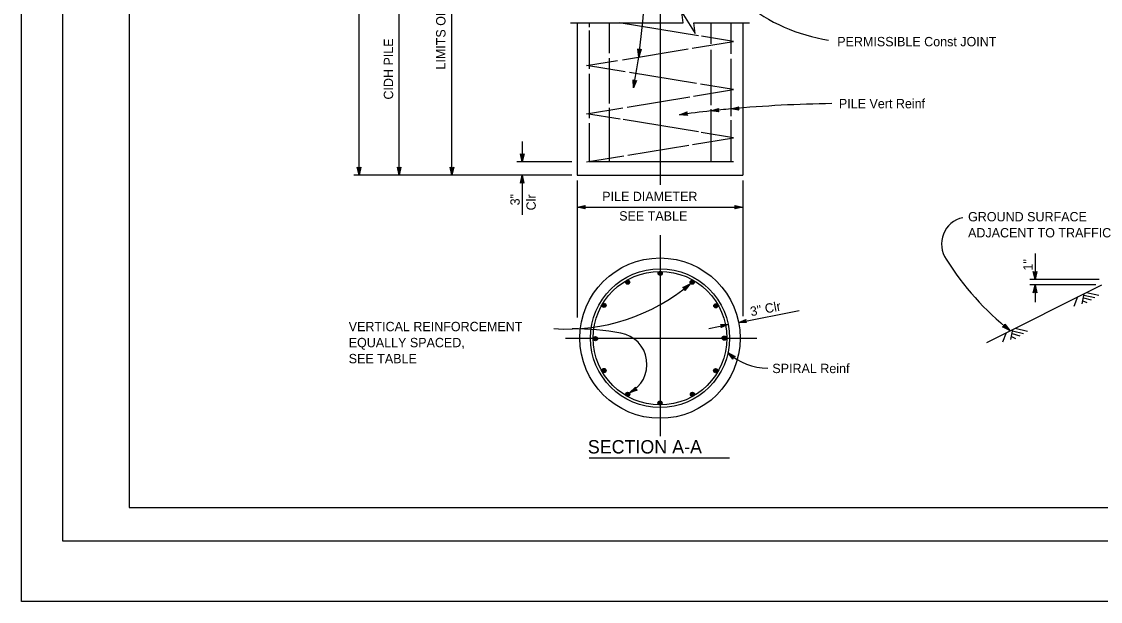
# Model space of a CAD drawing. Extents: x -894 to 866, y -476 to 714.
# Drawn here: x -894 to -87, y -476 to -42 of the extents above; entities that cross this region are included whole.
import ezdxf

# ---------------------------------------------------------------- set-up
doc = ezdxf.new("R2010")
doc.units = 0
for name, color, linetype in [('10 Sheet Format', 7, 'Continuous'), ('56 Stage 3 Anno', 7, 'Continuous'), ('57 Undefined', 7, 'Continuous'), ('59 Sndwall Anno', 7, 'Continuous'), ('60 Nongeo Data', 7, 'Continuous')]:
    doc.layers.add(name, color=color, linetype=linetype)

msp = doc.modelspace()

# ---------------------------------------------------------------- linework, layer by layer
at = {"layer": '10 Sheet Format'}
for p, q in [((-863.46, 668.96), (-863.46, -431.04)), ((-813.45, 643.96), (-813.45, -406.04)), ((-813.45, -406.04), (811.55, -406.04)), ((-863.46, -431.04), (836.55, -431.04))]:
    msp.add_line(p, q, dxfattribs=at)
for points in [[(-894.04, 713.56), (865.96, 713.56), (865.96, -476.44), (-894.04, -476.44)], [(-863.46, -431.04), (836.55, -431.04), (836.55, 668.96), (-863.46, 668.96)]]:
    msp.add_lwpolyline(points, close=True, dxfattribs=at)
at = {"layer": '56 Stage 3 Anno'}
for p, q in [((-416.29, 401.57), (-416.29, -164.59)), ((-641.53, -157.4), (-641.53, -32.8)), ((-611.53, -157.4), (-611.53, -33.5)), ((-572.03, -157.4), (-572.03, -34.43)), ((-432.27, -69.02), (-432.97, -62.91)), ((-432.97, -62.91), (-432.97, -62.91)), ((-432.97, -62.91), (-431.73, -63.85)), ((-432.13, -67.63), (-432.64, -63.18)), ((-431.98, -66.27), (-432.31, -63.4)), ((-430.32, -63.19), (-432.27, -69.02)), ((-430.69, -63.37), (-432.13, -67.65)), ((-431.08, -63.56), (-431.98, -66.27)), ((-431.84, -64.9), (-431.98, -63.67)), ((-431.44, -63.7), (-431.84, -64.9)), ((-431.73, -63.85), (-430.32, -63.19)), ((-430.32, -63.19), (-430.32, -63.19)), ((-432.27, -69.02), (-432.27, -69.02)), ((-436.15, -92.15), (-436.47, -86.01)), ((-436.47, -86.01), (-436.47, -86.01)), ((-436.47, -86.01), (-435.29, -87.02)), ((-436.15, -92.15), (-436.47, -86.01)), ((-436.47, -86.01), (-436.47, -86.01)), ((-436.47, -86.01), (-435.29, -87.02)), ((-435.93, -90.78), (-436.16, -86.3)), ((-435.93, -90.78), (-436.16, -86.3)), ((-433.84, -86.45), (-436.15, -92.15)), ((-433.84, -86.45), (-436.15, -92.15)), ((-434.22, -86.61), (-435.92, -90.79)), ((-434.22, -86.61), (-435.92, -90.79)), ((-435.69, -89.42), (-435.84, -86.53)), ((-435.69, -89.42), (-435.84, -86.53)), ((-434.62, -86.78), (-435.69, -89.42)), ((-434.62, -86.78), (-435.69, -89.42)), ((-435.46, -88.06), (-435.53, -86.82)), ((-435.46, -88.06), (-435.53, -86.82)), ((-434.99, -86.89), (-435.46, -88.06)), ((-434.99, -86.89), (-435.46, -88.06)), ((-435.29, -87.02), (-433.84, -86.45)), ((-435.29, -87.02), (-433.84, -86.45)), ((-433.84, -86.45), (-433.84, -86.45)), ((-433.84, -86.45), (-433.84, -86.45)), ((-436.15, -92.15), (-436.15, -92.15)), ((-436.15, -92.15), (-436.15, -92.15)), ((-401.79, -112.17), (-395.99, -110.13)), ((-401.79, -112.17), (-395.99, -110.13)), ((-395.67, -112.78), (-401.79, -112.17)), ((-401.79, -112.17), (-401.79, -112.17)), ((-395.67, -112.78), (-401.79, -112.17)), ((-401.79, -112.17), (-401.79, -112.17)), ((-395.93, -112.45), (-400.42, -112)), ((-395.93, -112.45), (-400.42, -112)), ((-400.41, -112), (-396.18, -110.51)), ((-400.41, -112), (-396.18, -110.51)), ((-399.04, -111.84), (-396.31, -110.88)), ((-399.04, -111.84), (-396.31, -110.88)), ((-396.2, -112.12), (-399.04, -111.84)), ((-396.2, -112.12), (-399.04, -111.84)), ((-397.67, -111.67), (-396.5, -111.26)), ((-397.67, -111.67), (-396.5, -111.26)), ((-396.42, -111.8), (-397.67, -111.67)), ((-396.42, -111.8), (-397.67, -111.67)), ((-395.99, -110.13), (-396.62, -111.54)), ((-395.99, -110.13), (-396.62, -111.54)), ((-396.62, -111.54), (-395.67, -112.78)), ((-396.62, -111.54), (-395.67, -112.78)), ((-395.99, -110.13), (-395.99, -110.13)), ((-395.99, -110.13), (-395.99, -110.13)), ((-395.67, -112.78), (-395.67, -112.78)), ((-395.67, -112.78), (-395.67, -112.78)), ((-378.29, -109.34), (-372.45, -107.42)), ((-372.19, -110.08), (-378.29, -109.34)), ((-378.29, -109.34), (-378.29, -109.34)), ((-372.44, -109.75), (-376.92, -109.2)), ((-376.91, -109.2), (-372.65, -107.8)), ((-375.54, -109.07), (-372.79, -108.17)), ((-372.71, -109.41), (-375.54, -109.07)), ((-374.17, -108.93), (-372.99, -108.55)), ((-372.92, -109.08), (-374.17, -108.93)), ((-372.45, -107.42), (-373.12, -108.82)), ((-373.12, -108.82), (-372.19, -110.08)), ((-372.45, -107.42), (-372.45, -107.42)), ((-372.19, -110.08), (-372.19, -110.08)), ((-363.29, -107.84), (-357.37, -106.2)), ((-357.23, -108.87), (-363.29, -107.84)), ((-363.29, -107.84), (-363.29, -107.84)), ((-357.46, -108.52), (-361.91, -107.77)), ((-361.9, -107.77), (-357.58, -106.57)), ((-360.53, -107.7), (-357.74, -106.93)), ((-357.72, -108.18), (-360.53, -107.7)), ((-359.15, -107.63), (-357.96, -107.3)), ((-357.91, -107.84), (-359.15, -107.63)), ((-357.37, -106.2), (-358.1, -107.57)), ((-358.1, -107.57), (-357.23, -108.87)), ((-357.37, -106.2), (-357.37, -106.2)), ((-357.23, -108.87), (-357.23, -108.87)), ((-519.41, -132.34), (-519.41, -147.4)), ((-519.41, -147.4), (-520.74, -141.4)), ((-520.74, -141.4), (-520.74, -141.4)), ((-520.74, -141.4), (-519.41, -142.2)), ((-519.41, -146.01), (-520.38, -141.64)), ((-519.41, -144.64), (-520.03, -141.81)), ((-519.4, -143.26), (-519.67, -142.05)), ((-519.41, -142.2), (-518.07, -141.4)), ((-518.07, -141.4), (-519.41, -147.4)), ((-518.42, -141.62), (-519.41, -146.02)), ((-518.78, -141.85), (-519.41, -144.64)), ((-519.13, -142.03), (-519.4, -143.26)), ((-518.07, -141.4), (-518.07, -141.4)), ((-641.53, -157.4), (-642.86, -151.4)), ((-642.86, -151.4), (-642.86, -151.4)), ((-642.86, -151.4), (-641.53, -152.2)), ((-641.53, -157.4), (-642.86, -151.4)), ((-642.86, -151.4), (-642.86, -151.4)), ((-642.86, -151.4), (-641.53, -152.2)), ((-641.54, -156.01), (-642.5, -151.64)), ((-641.54, -156.01), (-642.5, -151.64)), ((-641.53, -154.64), (-642.16, -151.81)), ((-641.53, -154.64), (-642.16, -151.81)), ((-641.53, -153.26), (-641.8, -152.05)), ((-641.53, -153.26), (-641.8, -152.05)), ((-641.53, -152.2), (-640.19, -151.4)), ((-640.19, -151.4), (-641.53, -157.4)), ((-641.53, -152.2), (-640.19, -151.4)), ((-640.19, -151.4), (-641.53, -157.4)), ((-640.55, -151.62), (-641.53, -156.02)), ((-640.55, -151.62), (-641.53, -156.02)), ((-640.91, -151.85), (-641.53, -154.64)), ((-640.91, -151.85), (-641.53, -154.64)), ((-641.26, -152.03), (-641.53, -153.26)), ((-641.26, -152.03), (-641.53, -153.26)), ((-640.19, -151.4), (-640.19, -151.4)), ((-640.19, -151.4), (-640.19, -151.4)), ((-611.53, -157.4), (-612.86, -151.4)), ((-612.86, -151.4), (-612.86, -151.4)), ((-612.86, -151.4), (-611.53, -152.2)), ((-611.53, -157.4), (-612.86, -151.4)), ((-612.86, -151.4), (-612.86, -151.4)), ((-612.86, -151.4), (-611.53, -152.2)), ((-611.54, -156.01), (-612.5, -151.64)), ((-611.54, -156.01), (-612.5, -151.64)), ((-611.53, -154.64), (-612.16, -151.81)), ((-611.53, -154.64), (-612.16, -151.81)), ((-611.53, -153.26), (-611.8, -152.05)), ((-611.53, -153.26), (-611.8, -152.05)), ((-611.53, -152.2), (-610.19, -151.4)), ((-610.19, -151.4), (-611.53, -157.4)), ((-611.53, -152.2), (-610.19, -151.4)), ((-610.19, -151.4), (-611.53, -157.4)), ((-610.55, -151.62), (-611.53, -156.02)), ((-610.55, -151.62), (-611.53, -156.02)), ((-610.91, -151.85), (-611.53, -154.64)), ((-610.91, -151.85), (-611.53, -154.64)), ((-611.26, -152.03), (-611.53, -153.26)), ((-611.26, -152.03), (-611.53, -153.26)), ((-610.19, -151.4), (-610.19, -151.4)), ((-610.19, -151.4), (-610.19, -151.4)), ((-572.03, -157.4), (-573.36, -151.4)), ((-573.36, -151.4), (-573.36, -151.4)), ((-573.36, -151.4), (-572.03, -152.2)), ((-572.03, -157.4), (-573.36, -151.4)), ((-573.36, -151.4), (-573.36, -151.4)), ((-573.36, -151.4), (-572.03, -152.2)), ((-572.04, -156.01), (-573, -151.64)), ((-572.04, -156.01), (-573, -151.64)), ((-572.03, -154.64), (-572.66, -151.81)), ((-572.03, -154.64), (-572.66, -151.81)), ((-572.03, -153.26), (-572.3, -152.05)), ((-572.03, -153.26), (-572.3, -152.05)), ((-572.03, -152.2), (-570.69, -151.4)), ((-570.69, -151.4), (-572.03, -157.4)), ((-572.03, -152.2), (-570.69, -151.4)), ((-570.69, -151.4), (-572.03, -157.4)), ((-571.05, -151.62), (-572.03, -156.02)), ((-571.05, -151.62), (-572.03, -156.02)), ((-571.41, -151.85), (-572.03, -154.64)), ((-571.41, -151.85), (-572.03, -154.64)), ((-571.76, -152.03), (-572.03, -153.26)), ((-571.76, -152.03), (-572.03, -153.26)), ((-570.69, -151.4), (-570.69, -151.4)), ((-570.69, -151.4), (-570.69, -151.4)), ((-482.29, -147.4), (-523.41, -147.4)), ((-519.41, -147.4), (-519.41, -147.4)), ((-482.29, -157.4), (-645.53, -157.4)), ((-641.53, -157.4), (-641.53, -157.4)), ((-641.53, -157.4), (-641.53, -157.4)), ((-611.53, -157.4), (-611.53, -157.4)), ((-611.53, -157.4), (-611.53, -157.4)), ((-572.03, -157.4), (-572.03, -157.4)), ((-572.03, -157.4), (-572.03, -157.4)), ((-520.75, -163.4), (-519.41, -157.4)), ((-520.39, -163.19), (-519.41, -158.78)), ((-520.03, -162.95), (-519.41, -160.17)), ((-519.41, -157.4), (-519.41, -157.4)), ((-519.41, -157.4), (-518.08, -163.4)), ((-519.41, -157.4), (-519.41, -187.18)), ((-519.41, -160.17), (-518.78, -162.99)), ((-519.4, -158.79), (-518.44, -163.17)), ((-478.29, -161.4), (-478.29, -263.85)), ((-354.29, -161.4), (-354.29, -263.07)), ((-519.41, -162.6), (-520.75, -163.4)), ((-520.75, -163.4), (-520.75, -163.4)), ((-519.69, -162.78), (-519.41, -161.55)), ((-519.41, -161.55), (-519.14, -162.76)), ((-518.08, -163.4), (-519.41, -162.6)), ((-518.08, -163.4), (-518.08, -163.4)), ((-478.29, -181.4), (-472.29, -180.07)), ((-478.29, -181.4), (-354.29, -181.4)), ((-472.29, -182.74), (-478.29, -181.4)), ((-478.29, -181.4), (-478.29, -181.4)), ((-472.51, -182.39), (-476.91, -181.4)), ((-476.9, -181.4), (-472.52, -180.43)), ((-475.53, -181.41), (-472.7, -180.78)), ((-472.74, -182.03), (-475.53, -181.41)), ((-474.15, -181.41), (-472.94, -181.14)), ((-472.92, -181.68), (-474.15, -181.41)), ((-472.29, -180.07), (-473.09, -181.4)), ((-473.09, -181.4), (-472.29, -182.74)), ((-472.29, -180.07), (-472.29, -180.07)), ((-472.29, -182.74), (-472.29, -182.74)), ((-359.49, -181.4), (-360.29, -180.06)), ((-360.29, -180.06), (-360.29, -180.06)), ((-360.29, -180.06), (-354.29, -181.4)), ((-354.29, -181.4), (-360.29, -182.73)), ((-360.29, -182.73), (-359.49, -181.4)), ((-360.29, -182.73), (-360.29, -182.73)), ((-360.07, -180.42), (-355.67, -181.4)), ((-355.68, -181.41), (-360.06, -182.37)), ((-357.05, -181.4), (-359.88, -182.03)), ((-359.84, -180.78), (-357.05, -181.4)), ((-359.66, -181.12), (-358.43, -181.4)), ((-358.43, -181.4), (-359.64, -181.67)), ((-354.29, -181.4), (-354.29, -181.4)), ((-135.65, -216.01), (-135.65, -235.55)), ((-135.65, -235.55), (-136.98, -229.55)), ((-136.98, -229.55), (-136.98, -229.55)), ((-136.98, -229.55), (-135.65, -230.35)), ((-135.65, -234.16), (-136.62, -229.79)), ((-135.65, -232.79), (-136.28, -229.97)), ((-135.65, -231.41), (-135.92, -230.2)), ((-135.65, -230.35), (-134.31, -229.55)), ((-134.31, -229.55), (-135.65, -235.55)), ((-134.67, -229.77), (-135.65, -234.18)), ((-135.03, -230), (-135.65, -232.79)), ((-135.37, -230.18), (-135.65, -231.41)), ((-134.31, -229.55), (-134.31, -229.55)), ((-399.3, -241.57), (-393.8, -238.82)), ((-397.83, -242.1), (-399.3, -241.57)), ((-399.3, -241.57), (-399.3, -241.57)), ((-398.9, -241.71), (-394.87, -239.69)), ((-398.49, -241.84), (-395.94, -240.56)), ((-398.14, -242), (-397.01, -241.43)), ((-397.61, -243.64), (-397.83, -242.1)), ((-397.01, -241.43), (-397.78, -242.4)), ((-395.94, -240.56), (-397.73, -242.83)), ((-394.87, -239.7), (-397.65, -243.21)), ((-393.8, -238.82), (-397.61, -243.64)), ((-393.8, -238.82), (-393.8, -238.82)), ((-87.65, -235.55), (-139.65, -235.55)), ((-90.23, -239.55), (-139.65, -239.55)), ((-136.99, -245.55), (-135.65, -239.55)), ((-136.63, -245.34), (-135.65, -240.93)), ((-135.65, -235.55), (-135.65, -235.55)), ((-135.65, -239.55), (-135.65, -239.55)), ((-135.65, -239.55), (-134.32, -245.55)), ((-135.65, -239.55), (-135.65, -252.49)), ((-135.65, -240.95), (-134.68, -245.32)), ((-397.61, -243.64), (-397.61, -243.64)), ((-135.65, -244.75), (-136.99, -245.55)), ((-136.99, -245.55), (-136.99, -245.55)), ((-136.28, -245.1), (-135.65, -242.32)), ((-135.93, -244.93), (-135.65, -243.7)), ((-135.65, -242.32), (-135.03, -245.14)), ((-135.65, -243.7), (-135.39, -244.91)), ((-134.32, -245.55), (-135.65, -244.75)), ((-134.32, -245.55), (-134.32, -245.55)), ((-357.43, -267.65), (-312.15, -258.64)), ((-352.15, -265.33), (-352.15, -265.33)), ((-379.87, -272.12), (-365.29, -269.22)), ((-371.05, -269.09), (-371.05, -269.09)), ((-370.56, -271.54), (-370.56, -271.54)), ((-365.29, -269.22), (-365.29, -269.22)), ((-357.43, -267.65), (-357.43, -267.65)), ((-351.66, -267.79), (-351.66, -267.79)), ((-159.95, -270.92), (-158.49, -270.4)), ((-154.46, -273.68), (-159.95, -270.92)), ((-159.95, -270.92), (-159.95, -270.92)), ((-155.54, -272.81), (-159.54, -270.79)), ((-156.6, -271.94), (-159.18, -270.63)), ((-157.67, -271.06), (-158.77, -270.5)), ((-158.49, -270.4), (-158.26, -268.85)), ((-158.44, -270.07), (-157.67, -271.06)), ((-158.36, -269.69), (-156.6, -271.94)), ((-158.32, -269.26), (-155.53, -272.81)), ((-158.26, -268.85), (-158.26, -268.85)), ((-158.26, -268.85), (-154.46, -273.68)), ((-154.46, -273.68), (-154.46, -273.68)), ((-486.94, -279.4), (-343.88, -279.4)), ((-361.78, -295.1), (-365.5, -290.2)), ((-365.5, -290.2), (-365.5, -290.2)), ((-365.5, -290.2), (-360.05, -293.06)), ((-361.71, -294.69), (-364.44, -291.09)), ((-364.43, -291.1), (-360.47, -293.18)), ((-361.66, -294.26), (-363.39, -291.99)), ((-363.39, -291.99), (-360.83, -293.33)), ((-361.57, -293.88), (-362.33, -292.88)), ((-362.33, -292.88), (-361.24, -293.46)), ((-361.52, -293.56), (-361.78, -295.1)), ((-361.78, -295.1), (-361.78, -295.1)), ((-360.05, -293.06), (-361.52, -293.56)), ((-360.05, -293.06), (-360.05, -293.06)), ((-439.11, -320.26), (-434.67, -316)), ((-433.29, -318.28), (-439.11, -320.26)), ((-439.11, -320.26), (-439.11, -320.26)), ((-433.66, -318.09), (-437.93, -319.54)), ((-437.92, -319.53), (-434.69, -316.43)), ((-436.75, -318.82), (-434.66, -316.82)), ((-434.04, -317.91), (-436.75, -318.82)), ((-435.57, -318.11), (-434.67, -317.25)), ((-434.37, -317.7), (-435.57, -318.11)), ((-434.67, -316), (-434.67, -316)), ((-434.67, -316), (-434.67, -317.56)), ((-434.67, -317.56), (-433.29, -318.28)), ((-433.29, -318.28), (-433.29, -318.28))]:
    msp.add_line(p, q, dxfattribs=at)
for points in [[(-416.29, 408.41), (-416.29, -163.98)], [(-416.29, -202.21), (-416.29, -352.68)]]:
    msp.add_lwpolyline(points, dxfattribs=at)
for points in [[(-351.66, -267.79), (-357.43, -267.65), (-352.15, -265.33), (-352.28, -265.7), (-356.15, -267.4), (-351.92, -267.5), (-352.18, -267.21), (-354.89, -267.15), (-352.42, -266.06), (-352.55, -266.43), (-353.61, -266.9), (-352.44, -266.93), (-352.64, -266.7), (-352.15, -265.33), (-352.64, -266.7)], [(-371.05, -269.09), (-365.29, -269.22), (-370.56, -271.54), (-370.43, -271.18), (-366.57, -269.48), (-370.79, -269.37), (-370.53, -269.66), (-367.83, -269.72), (-370.3, -270.81), (-370.17, -270.45), (-369.1, -269.98), (-370.27, -269.95), (-370.07, -270.17), (-370.56, -271.54), (-370.07, -270.17)]]:
    msp.add_lwpolyline(points, close=True, dxfattribs=at)
for centre, radius, start, end in [((-923.95, 1.54), 496.72, 351.83302, 8.2598), ((-270.64, 72.68), 130.43, 200.63005, 261.40865), ((-923.95, 1.54), 496.72, 349.12754, 351.83302), ((-275.51, -1063.48), 959.66, 90.72823, 95.24805), ((-275.51, -1063.48), 959.66, 96.14806, 97.56106), ((-275.51, -1063.48), 959.66, 95.24804, 96.14806), ((-185.59, -208.91), 20.07, 102.15122, 214.76683), ((-24.53, -109.78), 209.15, 211.91488, 231.59711), ((-486.23, -129.31), 143.3, 266.21846, 310.16651), ((-479.82, -462.58), 190.08, 79.64093, 90.6392), ((-449.83, -299.02), 23.79, 296.7883, 79.86737), ((-335.81, -257.84), 43.91, 227.46863, 270.14752)]:
    msp.add_arc(centre, radius, start, end, dxfattribs=at)
at = {"layer": '57 Undefined'}
msp.add_line((-469.35, -369.06), (-364.37, -369.06), dxfattribs=at)
at = {"layer": '59 Sndwall Anno'}
for p, q in [((-103.9, -248.57), (-106.69, -255.67)), ((-99.06, -246.16), (-100.55, -253.62)), ((-99.37, -249.17), (-93.64, -250.76)), ((-99.07, -247.17), (-90.92, -248.99)), ((-97.09, -245.19), (-87.98, -247.23)), ((-99.99, -251.41), (-97.01, -252.74)), ((-152.42, -273.01), (-153.92, -280.47)), ((-152.43, -274.02), (-144.29, -275.85)), ((-150.45, -272.04), (-141.35, -274.08)), ((-157.26, -275.42), (-160.06, -282.52)), ((-153.35, -278.26), (-150.37, -279.59)), ((-152.74, -276.03), (-147, -277.61))]:
    msp.add_line(p, q, dxfattribs=at)
at = {"layer": '60 Nongeo Data'}
for p, q in [((-483.29, -43.4), (-399.06, -43.4)), ((-478.29, -43.4), (-478.29, -157.4)), ((-469.29, -43.4), (-469.29, -46.55)), ((-454.29, -43.4), (-454.29, -66.18)), ((-391.06, -43.4), (-349.29, -43.4)), ((-378.29, -43.4), (-378.29, -59.03)), ((-363.29, -43.4), (-363.29, -66.74)), ((-354.29, -43.4), (-354.29, -157.4)), ((-469.29, -49.08), (-469.29, -77.96)), ((-378.29, -63.66), (-378.29, -105.03)), ((-454.29, -69.83), (-454.29, -103.77)), ((-363.29, -70.39), (-363.29, -113.16)), ((-469.29, -81.61), (-469.29, -114.84)), ((-454.29, -106.99), (-454.29, -147.4)), ((-378.29, -108.11), (-378.29, -147.4)), ((-469.29, -118.49), (-469.29, -147.4)), ((-363.29, -116.25), (-363.29, -147.4)), ((-361.29, -147.4), (-469.29, -147.4)), ((-478.29, -157.4), (-354.29, -157.4)), ((-171.65, -282.67), (-85.65, -239.55))]:
    msp.add_line(p, q, dxfattribs=at)
for points in [[(-399.06, -43.4), (-400.06, -35.4), (-390.06, -51.4), (-391.06, -43.4)], [(-387.51, -53.11), (-446.85, -43.4)], [(-392.34, -62.48), (-361.29, -57.4), (-385.19, -53.49)], [(-444.45, -71.01), (-395.18, -62.95)], [(-442.34, -80.14), (-471.29, -75.4), (-447.99, -71.59)], [(-389.09, -88.85), (-439.09, -80.67)], [(-391.27, -98.31), (-361.29, -93.4), (-385.89, -89.38)], [(-440.81, -106.41), (-393.88, -98.74)], [(-446.12, -115.52), (-471.29, -111.4), (-444.06, -106.95)], [(-387.6, -125.1), (-443.92, -115.88)], [(-392.06, -134.44), (-361.29, -129.4), (-385.56, -125.43)], [(-440.5, -142.36), (-394.63, -134.86)], [(-471.29, -147.4), (-443.34, -142.83)]]:
    msp.add_lwpolyline(points, dxfattribs=at)
for centre, radius in [((-416.29, -279.4), 60), ((-416.29, -279.4), 52), ((-416.29, -279.4), 50), ((-416.16, -230.87), 1.56), ((-416.16, -230.87), 1.37), ((-416.16, -230.87), 1.19), ((-416.16, -230.87), 1), ((-416.16, -230.87), 0.812), ((-416.16, -230.87), 0.625), ((-416.16, -230.87), 0.437), ((-416.16, -230.87), 0.187), ((-440.49, -237.51), 1.56), ((-440.49, -237.51), 1.37), ((-440.49, -237.51), 1.19), ((-440.49, -237.51), 1), ((-440.49, -237.51), 0.812), ((-440.49, -237.51), 0.625), ((-440.49, -237.51), 0.437), ((-440.49, -237.51), 0.187), ((-392.21, -237.51), 1.56), ((-392.21, -237.51), 1.37), ((-392.21, -237.51), 1.19), ((-392.21, -237.51), 1), ((-392.21, -237.51), 0.812), ((-392.21, -237.51), 0.625), ((-392.21, -237.51), 0.437), ((-392.21, -237.51), 0.187), ((-458.18, -254.84), 1.56), ((-458.18, -254.84), 1.37), ((-458.18, -254.84), 1.19), ((-458.18, -254.84), 1), ((-458.18, -254.84), 0.812), ((-458.18, -254.84), 0.625), ((-458.18, -254.84), 0.437), ((-458.18, -254.84), 0.187), ((-374.52, -255.21), 1.56), ((-374.52, -255.21), 1.37), ((-374.52, -255.21), 1.19), ((-374.52, -255.21), 1), ((-374.52, -255.21), 0.812), ((-374.52, -255.21), 0.625), ((-374.52, -255.21), 0.437), ((-374.52, -255.21), 0.187), ((-464.63, -279.73), 1.56), ((-464.63, -279.73), 1.37), ((-464.63, -279.73), 1.19), ((-464.63, -279.73), 1), ((-464.63, -279.73), 0.812), ((-464.63, -279.73), 0.625), ((-464.63, -279.73), 0.437), ((-464.63, -279.73), 0.187), ((-368.25, -279.36), 1.56), ((-368.25, -279.36), 1.37), ((-368.25, -279.36), 1.19), ((-368.25, -279.36), 1), ((-368.25, -279.36), 0.812), ((-368.25, -279.36), 0.625), ((-368.25, -279.36), 0.437), ((-368.25, -279.36), 0.187), ((-458.27, -303.65), 1.56), ((-458.27, -303.65), 1.37), ((-458.27, -303.65), 1.19), ((-458.27, -303.65), 1), ((-458.27, -303.65), 0.812), ((-458.27, -303.65), 0.625), ((-458.27, -303.65), 0.437), ((-458.27, -303.65), 0.187), ((-374.7, -303.7), 1.56), ((-374.7, -303.7), 1.37), ((-374.7, -303.7), 1.19), ((-374.7, -303.7), 1), ((-374.7, -303.7), 0.812), ((-374.7, -303.7), 0.625), ((-374.7, -303.7), 0.437), ((-374.7, -303.7), 0.187), ((-440.52, -321.4), 1.56), ((-440.52, -321.4), 1.37), ((-440.52, -321.4), 1.19), ((-440.52, -321.4), 1), ((-440.52, -321.4), 0.812), ((-440.52, -321.4), 0.625), ((-440.52, -321.4), 0.437), ((-440.52, -321.4), 0.187), ((-392.02, -321.4), 1.56), ((-392.02, -321.4), 1.37), ((-392.02, -321.4), 1.19), ((-392.02, -321.4), 1), ((-392.02, -321.4), 0.812), ((-392.02, -321.4), 0.625), ((-392.02, -321.4), 0.437), ((-392.02, -321.4), 0.187), ((-416.27, -327.9), 1.56), ((-416.27, -327.9), 1.37), ((-416.27, -327.9), 1.19), ((-416.27, -327.9), 1), ((-416.27, -327.9), 0.812), ((-416.27, -327.9), 0.625), ((-416.27, -327.9), 0.437), ((-416.27, -327.9), 0.187)]:
    msp.add_circle(centre, radius, dxfattribs=at)

# ---------------------------------------------------------------- texts
at = {"layer": '57 Undefined'}
for s, rotation, p in [('LIMITS OF PILE REINFORCEMENT', 90, (-576.83, -78.41)), ('CIDH PILE', 90, (-615.99, -100.84)), ('3"', 90, (-521.27, -180.03)), ('Clr', 90, (-509.27, -183.8)), ('1"', 90, (-137.4, -228.84)), ('3" Clr', 10.99701, (-348.07, -263.03))]:
    msp.add_text(s, height=7, rotation=rotation, dxfattribs=at).set_placement(p)
for s, height, p in [('PERMISSIBLE Const JOINT', 7, (-283.66, -60.97)), ('PILE Vert Reinf', 7, (-282.45, -107.36)), ('PILE DIAMETER', 7, (-459.55, -176.84)), ('SEE TABLE', 7, (-446.83, -191.41)), ('GROUND SURFACE', 7, (-185.79, -192.01)), ('ADJACENT TO TRAFFIC', 7, (-185.79, -204.01)), ('VERTICAL REINFORCEMENT', 7, (-649.26, -274.2)), ('EQUALLY SPACED,', 7, (-649.26, -286.2)), ('SEE TABLE', 7, (-649.26, -298.2)), ('SPIRAL Reinf', 7, (-332.25, -305.56)), ('SECTION A-A', 10, (-470.35, -365.71))]:
    msp.add_text(s, height=height, dxfattribs=at).set_placement(p)

doc.saveas('drawing.dxf')
